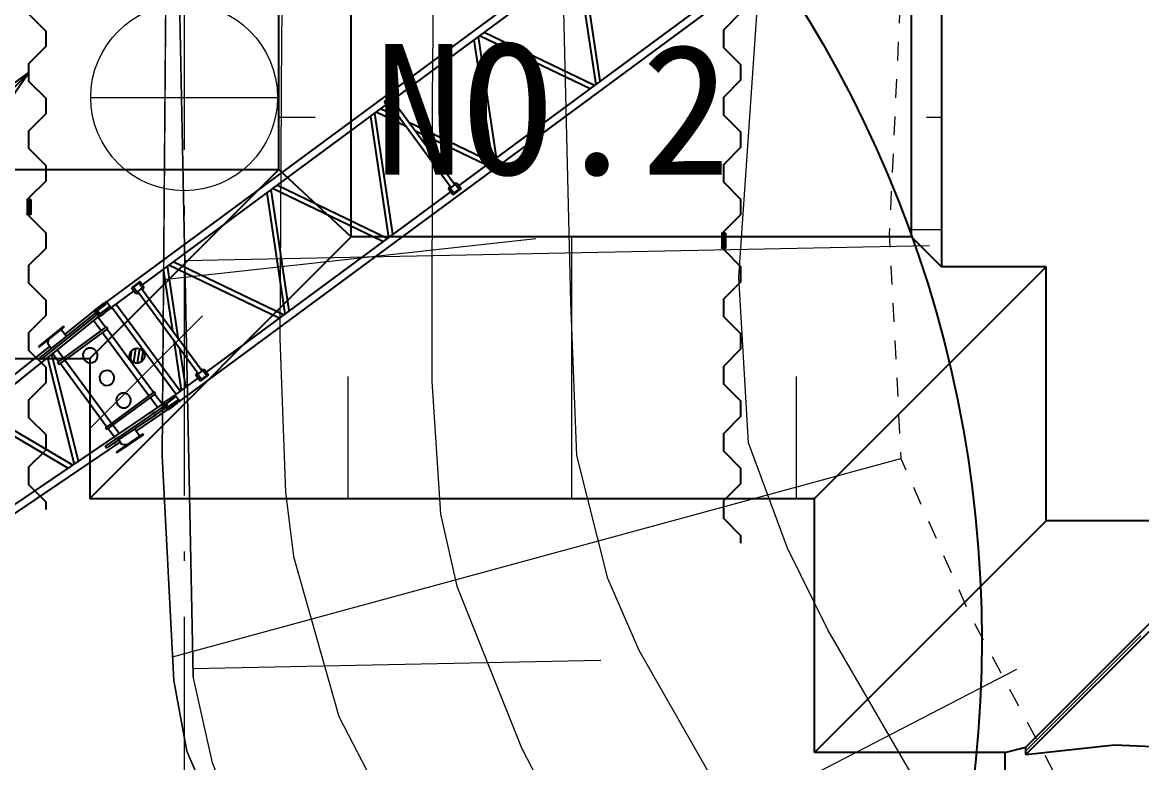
# Model space of a CAD drawing. Header units: millimetres. Extents: x -2078669 to -1085629, y -5987148 to 310365.
# Drawn here: x -1703718 to -1688735, y -2252089 to -2242183 of the extents above; entities that cross this region are included whole.
import ezdxf

# ---------------------------------------------------------------- set-up
doc = ezdxf.new("R2010")
doc.units = ezdxf.units.MM
doc.header["$LTSCALE"] = 500
doc.linetypes.add('561019', pattern=[1, 0.5, -0.5])
doc.linetypes.add('SXF_一点短鎖線', pattern=[9.25, 6, -1.5, 0.25, -1.5])
for name, color, linetype, lineweight in [('D-BGD', 7, 'Continuous', 13), ('D-BMK', 2, 'SXF_一点短鎖線', 13), ('D-BMK-HTXT', 7, 'Continuous', 13), ('D-BYP-STR1', 2, 'Continuous', 13), ('D-BYP-STR2', 6, 'Continuous', 25), ('D-BYP-STR4', 6, 'Continuous', 25), ('D-BYP-STR8', 5, 'Continuous', 25), ('D-BYP-STRA', 1, 'Continuous', 25), ('D-BYP-STRB', 5, 'Continuous', 25), ('D-BYP-STRC', 1, 'Continuous', 13)]:
    doc.layers.add(name, color=color, linetype=linetype, lineweight=lineweight)
doc.styles.add('MS ゴシック', font='MS Gothic.ttf')
doc.dimstyles.new('DIM-500-F', dxfattribs={"dimscale": 500, "dimtxt": 3.5, "dimasz": 2.5, "dimexe": 0, "dimexo": 2, "dimgap": 0.8, "dimtad": 1, "dimdec": 0, "dimzin": 0, "dimdsep": 46, "dimtxsty": 'MS ゴシック', "dimblk": 'OPEN', "dimcen": 0.1, "dimclrd": 256, "dimclre": 256, "dimclrt": 256, "dimaunit": 1, "dimadec": 4, "dimazin": 0, "dimtfac": 1, "dimtdec": 0, "dimtmove": 2, "dimatfit": 3, "dimldrblk": 'OPEN', "dimfxl": 1, "dimtolj": 1, "dimtzin": 0, "dimlwd": -1, "dimlwe": -1, "dimarcsym": 2})

# ---------------------------------------------------------------- blocks, each defined once
blk = doc.blocks.new('河川平面')
at = {"layer": 'D-BGD', "linetype": 'Continuous'}
for p, q in [((1609138, -2787126), (1614121, -2786576)), ((1609423, -2786871), (1619389, -2786671)), ((1609259, -2792174), (1619008, -2789521)), ((1609527, -2792329), (1614990, -2792216)), ((1611452, -2797046), (1620560, -2792338))]:
    blk.add_line(p, q, dxfattribs=at)
at = {"layer": 'D-BGD', "linetype": 'Continuous', "flags": 128}
for points in [[(1615472, -2812388), (1615273, -2807092), (1615231, -2805958), (1615082, -2805064), (1614196, -2802555), (1611544, -2797523), (1610785, -2796134), (1609990, -2794678), (1609448, -2793437), (1609275, -2792488), (1609120, -2789483), (1609265, -2770458), (1609158, -2754356), (1608991, -2733247), (1608817, -2713807), (1608555, -2699081), (1609014, -2666342), (1609021, -2620514)], [(1608555, -2699081), (1608817, -2713807), (1608991, -2733247), (1609158, -2754356), (1609265, -2770458), (1609120, -2789483)], [(1609120, -2789483), (1609275, -2792488), (1609448, -2793437), (1609990, -2794678), (1610785, -2796134), (1611544, -2797523), (1614196, -2802555), (1615082, -2805064), (1615231, -2805958), (1615273, -2807092), (1615472, -2812388), (1615628, -2817764), (1615471, -2822577), (1615363, -2823344), (1615029, -2824221), (1612556, -2828756), (1610099, -2832855), (1609457, -2834072), (1609409, -2834630), (1609279, -2836167)]]:
    blk.add_lwpolyline(points, dxfattribs=at)
for points, elevation in [([(1610013, -2620514), (1610004, -2655012), (1609981, -2662598), (1609913, -2668183), (1609452, -2691949), (1609445, -2695730), (1609534, -2701509), (1610811, -2765298), (1610885, -2769571), (1610897, -2771846), (1610716, -2783859), (1610693, -2787913), (1610772, -2789970), (1610879, -2790832), (1611484, -2792973), (1612825, -2795553), (1614449, -2798377), (1615902, -2801242), (1616987, -2804270), (1617505, -2807574), (1617667, -2810962), (1617685, -2814239)], 367000), ([(1611715, -2620514), (1611197, -2668195), (1611105, -2685482), (1611228, -2700780), (1611946, -2745632), (1612011, -2749082), (1612060, -2750532), (1612325, -2753298), (1612593, -2757485), (1612783, -2763612), (1612864, -2771282), (1612734, -2784705), (1612727, -2788483), (1612845, -2790265), (1613065, -2791226), (1613931, -2793393), (1615912, -2797217), (1616301, -2797929), (1618572, -2802762), (1619578, -2807144), (1619707, -2810758), (1619619, -2816361)], 366000), ([(1621746, -2814441), (1621891, -2808510), (1621764, -2806453), (1621613, -2804739), (1621190, -2802460), (1619945, -2799860), (1615503, -2792088), (1615083, -2791125), (1614669, -2789480), (1614591, -2787428), (1614424, -2780447), (1614954, -2770848), (1614660, -2757775), (1613687, -2747587), (1613373, -2737098), (1613203, -2724566), (1612724, -2704239), (1612726, -2695354), (1612599, -2678222), (1612988, -2655305), (1612966, -2630582), (1613359, -2620514)], 365000), ([(1623796, -2818518), (1624032, -2810240), (1624125, -2807468), (1624236, -2805489), (1624244, -2803817), (1623725, -2802293), (1620285, -2795694), (1618029, -2791812), (1617489, -2790721), (1616969, -2789309), (1616837, -2787094), (1617312, -2780196), (1617397, -2774676), (1617446, -2771179), (1617614, -2759007), (1617664, -2755279), (1617387, -2752525), (1616960, -2744706), (1616414, -2735865), (1615549, -2723449), (1615307, -2713395), (1614941, -2697350), (1614969, -2677393)], 364000)]:
    blk.add_lwpolyline(points, dxfattribs=dict(at, elevation=elevation))
at = {"layer": 'D-BGD', "linetype": '561019', "flags": 128}
blk.add_lwpolyline([(1618950, -2620514), (1618959, -2621129), (1618665, -2658302), (1618663, -2658627), (1618571, -2661701), (1617747, -2689368), (1618403, -2710987), (1619104, -2730441), (1619135, -2731637), (1619943, -2763133), (1618853, -2786511), (1619008, -2789521), (1619927, -2791602), (1625688, -2802391), (1625125, -2825293), (1624564, -2827572), (1623496, -2829911), (1618630, -2838640), (1618342, -2840170), (1618771, -2861642), (1618913, -2870692)], dxfattribs=at)
at = {"layer": 'D-BGD', "linetype": 'Continuous'}
for points in [[(1615473, -2813810, 368400), (1615503, -2805510, 368350), (1615442, -2805095, 368370), (1615373, -2804813, 368380), (1615226, -2804347, 368420), (1610224, -2794667, 368260), (1609794, -2793590, 368280), (1609534, -2792437, 368300), (1609236, -2777605, 368510), (1609158, -2758979, 368490), (1609245, -2738601, 368470), (1609119, -2714860, 368280), (1609038, -2675632, 368370), (1609172, -2662075, 368370), (1609082, -2627858, 368360), (1609044, -2620514, 368307)], [(1609119, -2714860, 368280), (1609245, -2738601, 368470), (1609158, -2758979, 368490), (1609236, -2777605, 368510), (1609534, -2792437, 368300)], [(1615473, -2813810, 368400), (1615503, -2805510, 368350), (1615442, -2805095, 368370), (1615373, -2804813, 368380), (1615226, -2804347, 368420), (1610224, -2794667, 368260), (1609794, -2793590, 368280), (1609534, -2792437, 368300)]]:
    blk.add_polyline3d(points, dxfattribs=at)
blk = doc.blocks.new('_Open')
at = {"color": 0, "linetype": 'ByBlock', "lineweight": -2}
for p, q in [((-1, 0.167), (0, 0)), ((-1, -0.167), (0, 0)), ((0, 0), (-1, 0))]:
    blk.add_line(p, q, dxfattribs=at)

msp = doc.modelspace()

# ---------------------------------------------------------------- linework, layer by layer
at = {"layer": 'D-BMK', "linetype": 'SXF_一点短鎖線', "flags": 128}
msp.add_lwpolyline([(-1701552.5, -2079013.4), (-1701552.5, -2329191.7)], dxfattribs=at)
msp.add_lwpolyline([(-1701552.5, -2079013.4), (-1701552.5, -2329191.7)], dxfattribs=at)
at = {"layer": 'D-BMK-HTXT', "color": 7, "linetype": 'Continuous', "lineweight": 13}
msp.add_line((-1702802.5, -2243186.7, 329093), (-1700302.5, -2243186.7, -329093), dxfattribs=at)
msp.add_circle((-1701552.5, -2243186.7, 0), 1250, dxfattribs=at)
at = {"layer": 'D-BYP-STR1'}
for p, q in [((-1700284.8, -2243452.7), (-1699799.8, -2243452.7)), ((-1691614.7, -2243452.7), (-1691414.9, -2243452.7)), ((-1691814.5, -2244952.7), (-1691414.9, -2244952.7)), ((-1696360.6, -2248552.7), (-1696360.6, -2245052.7)), ((-1701307.3, -2246110.2), (-1702814.8, -2247617.7)), ((-1699360.6, -2246923.4), (-1699360.6, -2248552.7)), ((-1693360.6, -2246923.4), (-1693360.6, -2248552.7)), ((-1688745.6, -2250392.4), (-1690285.2, -2251932.1))]:
    msp.add_line(p, q, dxfattribs=at)
at = {"layer": 'D-BYP-STR2'}
for p, q in [((-1691414.9, -2238453.1), (-1691414.9, -2245452.4)), ((-1700284.8, -2244152.7), (-1700284.8, -2241952.7)), ((-1699314.8, -2245052.7), (-1699314.8, -2241952.7)), ((-1691814.5, -2245052.7), (-1691814.5, -2241952.7)), ((-1720944.5, -2244152.7), (-1700284.8, -2244152.7)), ((-1700284.8, -2244152.7), (-1702814.8, -2246682.7)), ((-1700284.8, -2244152.7), (-1699314.8, -2245052.7)), ((-1699314.8, -2245052.7), (-1702814.8, -2248552.7)), ((-1691814.5, -2245052.7), (-1699314.8, -2245052.7)), ((-1691414.9, -2245452.4), (-1691814.5, -2245052.7)), ((-1693114.5, -2248552.7), (-1690014.5, -2245452.4)), ((-1690014.5, -2245452.4), (-1691414.9, -2245452.4)), ((-1690014.5, -2248852.7), (-1690014.5, -2245452.4)), ((-1718414.5, -2246682.7), (-1702814.8, -2246682.7)), ((-1702814.8, -2246682.7), (-1702814.8, -2248552.7)), ((-1702814.8, -2248552.7), (-1693114.5, -2248552.7)), ((-1693114.5, -2251952.7, -240720), (-1693114.5, -2248552.7)), ((-1690014.5, -2248852.7), (-1693114.5, -2251952.7)), ((-1687155.9, -2248852.7), (-1690285.2, -2251982.1)), ((-1687255.9, -2248852.7), (-1690285.2, -2251882.1)), ((-1687255.9, -2248852.7), (-1690014.5, -2248852.7)), ((-1690285.2, -2251982.1), (-1689097.3, -2251852.7)), ((-1689097.3, -2251852.7), (-1686655.9, -2251952.7)), ((-1690566.9, -2251952.7, 242956.1), (-1693114.5, -2251952.7, 242956.1)), ((-1690566.9, -2251952.7), (-1690285.2, -2251882.1)), ((-1690566.9, -2251952.7, 242956.1), (-1690566.9, -2253552.7, 242956.1)), ((-1690285.2, -2251982.1), (-1690285.2, -2251882.1))]:
    msp.add_line(p, q, dxfattribs=at)
at = {"layer": 'D-BYP-STR4', "ltscale": 0.2}
for points in [[(-1703399.5, -2248702.7), (-1703399.5, -2248602.7), (-1703629.5, -2248372.7), (-1703629.5, -2248132.7), (-1703399.5, -2247902.7), (-1703399.5, -2247802.7), (-1703399.5, -2247702.7), (-1703629.5, -2247472.7), (-1703629.5, -2247232.7), (-1703399.5, -2247002.7), (-1703399.5, -2246902.7), (-1703399.5, -2246802.7), (-1703629.5, -2246572.7), (-1703629.5, -2246332.7), (-1703399.5, -2246102.7), (-1703399.5, -2246002.7), (-1703399.5, -2245902.7), (-1703629.5, -2245672.7), (-1703629.5, -2245432.7), (-1703399.5, -2245202.7), (-1703399.5, -2245102.7), (-1703399.5, -2245002.7), (-1703629.5, -2244772.7), (-1703629.5, -2244532.7), (-1703399.5, -2244302.7), (-1703399.5, -2244202.7), (-1703399.5, -2244102.7), (-1703629.5, -2243872.7), (-1703629.5, -2243632.7), (-1703399.5, -2243402.7), (-1703399.5, -2243202.7)], [(-1694099.5, -2249152.7), (-1694099.5, -2249052.7), (-1694329.5, -2248822.7), (-1694329.5, -2248582.7), (-1694099.5, -2248352.7), (-1694099.5, -2248252.7), (-1694099.5, -2248152.7), (-1694329.5, -2247922.7), (-1694329.5, -2247682.7), (-1694099.5, -2247452.7), (-1694099.5, -2247352.7), (-1694099.5, -2247252.7), (-1694329.5, -2247022.7), (-1694329.5, -2246782.7), (-1694099.5, -2246552.7), (-1694099.5, -2246452.7), (-1694099.5, -2246352.7), (-1694329.5, -2246122.7), (-1694329.5, -2245882.7), (-1694099.5, -2245652.7), (-1694099.5, -2245552.7), (-1694099.5, -2245452.7), (-1694329.5, -2245222.7), (-1694329.5, -2244982.7), (-1694099.5, -2244752.7), (-1694099.5, -2244652.7), (-1694099.5, -2244552.7), (-1694329.5, -2244322.7), (-1694329.5, -2244202.7), (-1694329.5, -2244082.7), (-1694099.5, -2243852.7), (-1694099.5, -2243752.7)], [(-1703654.5, -2244552.7), (-1703654.5, -2244752.7)], [(-1703604.5, -2244552.7), (-1703604.5, -2244752.7)], [(-1694354.5, -2245002.7), (-1694354.5, -2245202.7)], [(-1694304.5, -2245002.7), (-1694304.5, -2245202.7)]]:
    msp.add_lwpolyline(points, dxfattribs=at)
for points in [[(-1703604.5, -2244552.7), (-1703654.5, -2244552.7), (-1703604.5, -2244752.7), (-1703654.5, -2244752.7)], [(-1694304.5, -2245002.7), (-1694354.5, -2245002.7), (-1694304.5, -2245202.7), (-1694354.5, -2245202.7)]]:
    msp.add_lwpolyline(points, close=True, dxfattribs=at)
at = {"layer": 'D-BYP-STR8'}
msp.add_circle((-1706874.7, -2250449), 16000, dxfattribs=at)
at = {"layer": 'D-BYP-STRA'}
for points in [[(-1694099.5, -2243752.7), (-1694099.5, -2243652.7), (-1694329.5, -2243422.7), (-1694329.5, -2243182.7), (-1694099.5, -2242952.7), (-1694099.5, -2242852.7), (-1694099.5, -2242752.7), (-1694329.5, -2242522.7), (-1694329.5, -2242282.7), (-1694099.5, -2242052.7), (-1694099.5, -2241952.7), (-1694099.5, -2241852.7), (-1694329.5, -2241622.7), (-1694329.5, -2241382.7), (-1694099.5, -2241152.7), (-1694099.5, -2241052.7), (-1694099.5, -2240952.7), (-1694329.5, -2240722.7), (-1694329.5, -2240482.7), (-1694099.5, -2240252.7), (-1694099.5, -2240152.7)], [(-1703399.5, -2243402.7), (-1703399.5, -2243202.7), (-1703629.5, -2242972.7), (-1703629.5, -2242732.7), (-1703399.5, -2242502.7), (-1703399.5, -2242402.7), (-1703399.5, -2242302.7), (-1703629.5, -2242072.7), (-1703629.5, -2241832.7), (-1703399.5, -2241602.7), (-1703399.5, -2241502.7), (-1703399.5, -2241402.7), (-1703629.5, -2241172.7), (-1703629.5, -2240932.7), (-1703399.5, -2240702.7), (-1703399.5, -2240602.7)]]:
    msp.add_lwpolyline(points, dxfattribs=at)
at = {"layer": 'D-BYP-STRB', "linetype": 'Continuous'}
for p, q in [((-1695510.1, -2240696), (-1702593.6, -2245920.8)), ((-1698734, -2243200.2), (-1695449.8, -2240777.8)), ((-1695984, -2242971.6), (-1696226.5, -2241350.7)), ((-1696285.7, -2241394.3), (-1696043.2, -2243015.3)), ((-1694590, -2241943.4), (-1697874.3, -2244365.9)), ((-1694529.7, -2242025.2), (-1701613.3, -2247250)), ((-1697672.4, -2242417.2), (-1697430, -2244038.1)), ((-1697370.8, -2243994.5), (-1697613.3, -2242373.5)), ((-1696119.3, -2243071.4), (-1697596.4, -2242361.1)), ((-1696060.1, -2243027.7), (-1697537.2, -2242317.4)), ((-1698764.2, -2243159.4), (-1698876.9, -2243242.5)), ((-1698710.8, -2243231.8), (-1698764.2, -2243159.4)), ((-1698846.7, -2243283.3), (-1702114.1, -2245693.3)), ((-1698876.9, -2243242.5), (-1698823.4, -2243314.9)), ((-1698847.9, -2243238.8), (-1698798.2, -2243306.2)), ((-1698846.8, -2243231.9), (-1698783.2, -2243185)), ((-1698823.4, -2243314.9), (-1698795.5, -2243319.1)), ((-1698795.5, -2243319.1), (-1698779.6, -2243307.4)), ((-1698795.1, -2243295.3), (-1698737.9, -2243253.1)), ((-1698790.9, -2243300.9), (-1698795.1, -2243295.3)), ((-1698790.8, -2243292.1), (-1697978.9, -2244393)), ((-1698726.5, -2243253.4), (-1698776.2, -2243186)), ((-1697930.2, -2244357.1), (-1698742.1, -2243256.2)), ((-1698737.9, -2243253.1), (-1698733.8, -2243258.7)), ((-1698730.9, -2243271.5), (-1698715, -2243259.8)), ((-1698715, -2243259.8), (-1698710.8, -2243231.8)), ((-1699059.2, -2243440.1), (-1698816.7, -2245061)), ((-1698757.5, -2245017.4), (-1699000, -2243396.4)), ((-1698580.2, -2243577.7), (-1698983.1, -2243384)), ((-1698662.6, -2243466), (-1698923.9, -2243340.3)), ((-1697446.9, -2244050.6), (-1698546.1, -2243522)), ((-1697506.1, -2244094.3), (-1698463.7, -2243633.8)), ((-1698833.6, -2245073.5), (-1700310.7, -2244363.2)), ((-1697983.1, -2244396.1), (-1697925.9, -2244354)), ((-1697941.4, -2244341.8), (-1697925.5, -2244330.1)), ((-1697925.9, -2244354), (-1697930.1, -2244348.4)), ((-1697925.5, -2244330.1), (-1697897.5, -2244334.3)), ((-1697922.8, -2244343), (-1697873.1, -2244410.4)), ((-1697897.5, -2244334.3), (-1697844.1, -2244406.7)), ((-1697986.9, -2244449), (-1701254.3, -2246859)), ((-1700446, -2244463), (-1700203.5, -2246083.9)), ((-1700144.3, -2246040.2), (-1700386.8, -2244419.3)), ((-1698892.8, -2245117.2), (-1700369.9, -2244406.8)), ((-1698010.2, -2244417.4), (-1698006, -2244389.5)), ((-1697956.8, -2244489.9), (-1698010.2, -2244417.4)), ((-1698006, -2244389.5), (-1697990.1, -2244377.7)), ((-1697944.8, -2244463.2), (-1697994.4, -2244395.8)), ((-1697987.2, -2244390.5), (-1697983.1, -2244396.1)), ((-1697844.1, -2244406.7), (-1697956.8, -2244489.9)), ((-1697937.8, -2244464.3), (-1697874.2, -2244417.4)), ((-1700220.4, -2246096.4), (-1701697.5, -2245386.1)), ((-1701832.7, -2245485.9), (-1701709.7, -2246308.5)), ((-1701627.2, -2246420.3), (-1701773.6, -2245442.2)), ((-1700279.6, -2246140), (-1701756.7, -2245429.7)), ((-1702144.2, -2245652.5), (-1702256.9, -2245735.6)), ((-1702226.8, -2245725), (-1702163.2, -2245678.1)), ((-1702106.6, -2245746.5), (-1702156.2, -2245679.1)), ((-1702090.8, -2245724.9), (-1702144.2, -2245652.5)), ((-1702226.7, -2245776.5), (-1702533.3, -2246002.6)), ((-1702256.9, -2245735.6), (-1702203.4, -2245808)), ((-1702227.9, -2245731.9), (-1702178.2, -2245799.3)), ((-1702203.4, -2245808), (-1702175.5, -2245812.2)), ((-1702175.5, -2245812.2), (-1702159.6, -2245800.5)), ((-1702175.1, -2245788.4), (-1702117.9, -2245746.2)), ((-1702170.9, -2245794), (-1702175.1, -2245788.4)), ((-1702170.8, -2245785.3), (-1701358.9, -2246886.1)), ((-1701310.2, -2246850.2), (-1702122.1, -2245749.3)), ((-1702117.9, -2245746.2), (-1702113.8, -2245751.8)), ((-1702110.9, -2245764.6), (-1702095, -2245752.9)), ((-1702095, -2245752.9), (-1702090.8, -2245724.9)), ((-1702621.1, -2245935.9), (-1702753.8, -2246033.7)), ((-1702720.8, -2246043), (-1702665, -2246001.8)), ((-1702707.5, -2246035), (-1702601.3, -2245956.7)), ((-1702569.8, -2245999.3), (-1702676.1, -2246077.7)), ((-1702665, -2246001.8), (-1702613.1, -2245963.6)), ((-1702579.9, -2246008.6), (-1702631.8, -2246046.9)), ((-1702611, -2245949.6), (-1702621.1, -2245935.9)), ((-1702613.1, -2245963.6), (-1702611.5, -2245961.7)), ((-1702611.5, -2245961.7), (-1702610.4, -2245960.1)), ((-1702610, -2245951.8), (-1702611, -2245949.6)), ((-1702610.4, -2245960.1), (-1702609.6, -2245958.5)), ((-1702609.4, -2245953.7), (-1702610, -2245951.8)), ((-1702609.6, -2245958.5), (-1702609.3, -2245957.7)), ((-1702609.1, -2245955.4), (-1702609.4, -2245953.7)), ((-1702609.3, -2245957.7), (-1702609.2, -2245957)), ((-1702608.9, -2245929.2), (-1702609.2, -2245929.9)), ((-1702609.2, -2245929.9), (-1702609.2, -2245930.6)), ((-1702609.2, -2245930.6), (-1702609.2, -2245931.5)), ((-1702609.2, -2245931.5), (-1702608.9, -2245932.4)), ((-1702609.2, -2245957), (-1702609.1, -2245956.2)), ((-1702609.1, -2245956.2), (-1702609.1, -2245955.4)), ((-1702608.5, -2245928.5), (-1702608.9, -2245929.2)), ((-1702608.9, -2245932.4), (-1702608.6, -2245933.4)), ((-1702608.6, -2245933.4), (-1702599.6, -2245948.8)), ((-1702608, -2245927.7), (-1702608.5, -2245928.5)), ((-1702607.2, -2245926.9), (-1702608, -2245927.7)), ((-1702595.5, -2245918.3), (-1702607.2, -2245926.9)), ((-1702531.4, -2246005.2), (-1702595.5, -2245918.3)), ((-1702577.7, -2246007.6), (-1702579.9, -2246008.6)), ((-1702575.8, -2246007), (-1702577.7, -2246007.6)), ((-1702574, -2246006.7), (-1702575.8, -2246007)), ((-1702573.2, -2246006.7), (-1702574, -2246006.7)), ((-1702572.5, -2246006.8), (-1702573.2, -2246006.7)), ((-1702571.7, -2246006.9), (-1702572.5, -2246006.8)), ((-1702570.9, -2246007.2), (-1702571.7, -2246006.9)), ((-1702569.4, -2246008), (-1702570.9, -2246007.2)), ((-1702567.7, -2246009.1), (-1702569.4, -2246008)), ((-1702565.9, -2246010.7), (-1702567.7, -2246009.1)), ((-1702555.8, -2246024.4), (-1702565.9, -2246010.7)), ((-1702561.8, -2246000.1), (-1702549.8, -2246013.2)), ((-1702549.8, -2246013.2), (-1702548.9, -2246013.8)), ((-1702548.9, -2246013.8), (-1702548.1, -2246014.3)), ((-1702548.1, -2246014.3), (-1702547.3, -2246014.6)), ((-1702545, -2246014.6), (-1702544.1, -2246014.3)), ((-1702544.1, -2246014.3), (-1702543.1, -2246013.8)), ((-1702543.1, -2246013.8), (-1702531.4, -2246005.2)), ((-1702518.4, -2245991.6), (-1701658.7, -2247157.3)), ((-1701606.4, -2247118.7), (-1702466.1, -2245953)), ((-1707139, -2249679.4), (-1702693.5, -2246120.9)), ((-1702748.8, -2246079.6), (-1703486.6, -2246670.1)), ((-1703466.6, -2246695), (-1702728.8, -2246104.5)), ((-1702753.9, -2246039.1), (-1703149.2, -2246355.5)), ((-1702754.5, -2246035.6), (-1702753.8, -2246033.7)), ((-1702753.9, -2246039), (-1702754.5, -2246035.6)), ((-1702749, -2246050.3), (-1702753.9, -2246039)), ((-1702739.9, -2246065.7), (-1702749, -2246050.3)), ((-1702728.8, -2246104.5), (-1702748.8, -2246079.6)), ((-1702728, -2246083), (-1702739.9, -2246065.7)), ((-1702738.3, -2246023.6), (-1702737.6, -2246021.8)), ((-1702737.8, -2246027.1), (-1702738.3, -2246023.6)), ((-1702732.9, -2246038.4), (-1702737.8, -2246027.1)), ((-1702729.2, -2246041.7), (-1702735.3, -2246033.5)), ((-1702723.8, -2246053.8), (-1702732.9, -2246038.4)), ((-1702715, -2246099.6), (-1702728, -2246083)), ((-1702711.8, -2246071.1), (-1702723.8, -2246053.8)), ((-1702702.9, -2246112.9), (-1702715, -2246099.6)), ((-1702713.5, -2246040.7), (-1702713.4, -2246040)), ((-1702713.4, -2246041.3), (-1702713.5, -2246040.7)), ((-1702713.4, -2246040), (-1702713.3, -2246039.2)), ((-1702713.3, -2246039.2), (-1702713.4, -2246040)), ((-1702713.4, -2246040), (-1702713.4, -2246040.7)), ((-1702713.4, -2246040.7), (-1702713.4, -2246041.3)), ((-1702713.3, -2246042), (-1702713.4, -2246041.3)), ((-1702713.4, -2246041.3), (-1702713.3, -2246042)), ((-1702713, -2246038.3), (-1702713.3, -2246039.2)), ((-1702713.3, -2246039.2), (-1702713.1, -2246038.4)), ((-1702713.1, -2246042.6), (-1702713.3, -2246042)), ((-1702713.3, -2246042), (-1702713, -2246042.6)), ((-1702713.1, -2246038.4), (-1702713.1, -2246038.4)), ((-1702713.1, -2246038.4), (-1702713.1, -2246038.4)), ((-1702713.1, -2246038.4), (-1702713.1, -2246038.4)), ((-1702713.1, -2246038.4), (-1702713.1, -2246038.4)), ((-1702713.1, -2246038.4), (-1702713.1, -2246038.4)), ((-1702713.1, -2246038.4), (-1702713.1, -2246038.4)), ((-1702713.1, -2246038.4), (-1702713.1, -2246038.4)), ((-1702713.1, -2246038.4), (-1702713.1, -2246038.4)), ((-1702713.1, -2246038.4), (-1702713.1, -2246038.4)), ((-1702713.1, -2246038.4), (-1702713.1, -2246038.4)), ((-1702713.1, -2246038.4), (-1702713.1, -2246038.4)), ((-1702713.1, -2246038.4), (-1702713.1, -2246038.4)), ((-1702712.7, -2246043.4), (-1702713.1, -2246042.6)), ((-1702713.1, -2246038.4), (-1702712.6, -2246037.5)), ((-1702713, -2246038.3), (-1702713, -2246038.3)), ((-1702713, -2246038.3), (-1702713, -2246038.3)), ((-1702713, -2246038.3), (-1702713, -2246038.3)), ((-1702713, -2246038.3), (-1702713, -2246038.3)), ((-1702713, -2246038.3), (-1702713, -2246038.3)), ((-1702713, -2246038.3), (-1702713, -2246038.3)), ((-1702713, -2246038.3), (-1702713, -2246038.3)), ((-1702713, -2246038.3), (-1702713, -2246038.3)), ((-1702713, -2246038.3), (-1702713, -2246038.3)), ((-1702713, -2246038.3), (-1702713, -2246038.3)), ((-1702713, -2246038.3), (-1702713, -2246038.3)), ((-1702713, -2246038.3), (-1702713, -2246038.3)), ((-1702713, -2246038.3), (-1702713, -2246038.3)), ((-1702713, -2246038.3), (-1702713, -2246038.3)), ((-1702713, -2246038.3), (-1702713, -2246038.3)), ((-1702713, -2246038.3), (-1702713, -2246038.3)), ((-1702713.1, -2246038.4), (-1702713.1, -2246038.4)), ((-1702713.1, -2246038.4), (-1702713.1, -2246038.4)), ((-1702713.1, -2246038.4), (-1702713.1, -2246038.4)), ((-1702713.1, -2246038.4), (-1702713.1, -2246038.4)), ((-1702713, -2246042.6), (-1702712.7, -2246043.3)), ((-1702712.7, -2246043.3), (-1702712.3, -2246044.1)), ((-1702712.3, -2246044.1), (-1702712.7, -2246043.4)), ((-1702712.6, -2246037.5), (-1702712.2, -2246036.9)), ((-1702711.2, -2246045.6), (-1702712.3, -2246044.1)), ((-1702712.3, -2246044.1), (-1702711.2, -2246045.6)), ((-1702712.2, -2246036.9), (-1702711.7, -2246036.4)), ((-1702698.8, -2246087.7), (-1702711.8, -2246071.1)), ((-1702711.7, -2246036.4), (-1702711, -2246035.8)), ((-1702709.9, -2246047.4), (-1702711.2, -2246045.6)), ((-1702711.2, -2246045.6), (-1702709.9, -2246047.4)), ((-1702708.4, -2246049.4), (-1702709.9, -2246047.4)), ((-1702709.9, -2246047.4), (-1702708.4, -2246049.4)), ((-1702709, -2246043.1), (-1702708.7, -2246043.6)), ((-1702708.7, -2246043.6), (-1702708.3, -2246044.2)), ((-1702706.7, -2246051.7), (-1702708.4, -2246049.4)), ((-1702708.4, -2246049.4), (-1702706.7, -2246051.7)), ((-1702708.3, -2246044.2), (-1702707.9, -2246044.9)), ((-1702707.9, -2246044.9), (-1702707.4, -2246045.7)), ((-1702707.4, -2246045.7), (-1702706.9, -2246046.6)), ((-1702706.9, -2246046.6), (-1702706.3, -2246047.5)), ((-1702705, -2246054.1), (-1702706.7, -2246051.7)), ((-1702706.7, -2246051.7), (-1702705, -2246054.1)), ((-1702706.3, -2246047.5), (-1702705.6, -2246048.5)), ((-1702705.6, -2246048.5), (-1702704.9, -2246049.6)), ((-1702703.1, -2246056.6), (-1702705, -2246054.1)), ((-1702705, -2246054.1), (-1702703.1, -2246056.6)), ((-1702704.9, -2246049.6), (-1702704, -2246051.1)), ((-1702704, -2246051.1), (-1702703.1, -2246052.6)), ((-1702703.1, -2246052.6), (-1702702.1, -2246054.1)), ((-1702701.2, -2246059.2), (-1702703.1, -2246056.6)), ((-1702703.1, -2246056.6), (-1702701.2, -2246059.2)), ((-1702693.5, -2246120.8), (-1702702.9, -2246112.9)), ((-1702702.7, -2246128.2), (-1702603.5, -2246262.8)), ((-1702702.1, -2246054.1), (-1702701.1, -2246055.7)), ((-1702699.2, -2246061.9), (-1702701.2, -2246059.2)), ((-1702701.2, -2246059.2), (-1702699.2, -2246061.8)), ((-1702701.1, -2246055.7), (-1702700.2, -2246057.2)), ((-1702700.2, -2246057.2), (-1702699.3, -2246058.6)), ((-1702699.3, -2246058.6), (-1702698.5, -2246059.8)), ((-1702699.2, -2246061.8), (-1702697.3, -2246064.5)), ((-1702697.3, -2246064.5), (-1702699.2, -2246061.9)), ((-1702686.7, -2246101), (-1702698.8, -2246087.7)), ((-1702698.5, -2246059.8), (-1702697.9, -2246060.9)), ((-1702697.9, -2246060.9), (-1702697.1, -2246061.8)), ((-1702695.4, -2246067.1), (-1702697.3, -2246064.5)), ((-1702697.3, -2246064.5), (-1702695.3, -2246067.1)), ((-1702697.1, -2246061.8), (-1702696.1, -2246062.9)), ((-1702696.1, -2246062.9), (-1702695, -2246064.2)), ((-1702693.5, -2246069.6), (-1702695.4, -2246067.1)), ((-1702695.3, -2246067.1), (-1702693.5, -2246069.6)), ((-1702695, -2246064.2), (-1702693.9, -2246065.5)), ((-1702693.9, -2246065.5), (-1702692.7, -2246066.9)), ((-1702691.7, -2246072), (-1702693.5, -2246069.6)), ((-1702693.5, -2246069.6), (-1702691.7, -2246072)), ((-1702690.4, -2246122.4), (-1702693.5, -2246120.8)), ((-1702692.7, -2246066.9), (-1702691.5, -2246068.3)), ((-1702690.1, -2246074.3), (-1702691.7, -2246072)), ((-1702691.7, -2246072), (-1702690.1, -2246074.3)), ((-1702691.5, -2246068.3), (-1702690.3, -2246069.6)), ((-1702688.5, -2246122.2), (-1702690.4, -2246122.4)), ((-1702690.3, -2246069.6), (-1702689.2, -2246070.9)), ((-1702688.6, -2246076.3), (-1702690.1, -2246074.3)), ((-1702690.1, -2246074.3), (-1702688.6, -2246076.3)), ((-1702689.2, -2246070.9), (-1702688.4, -2246071.9)), ((-1702682.8, -2246104.7), (-1702688.9, -2246096.5)), ((-1702687.3, -2246078.1), (-1702688.6, -2246076.3)), ((-1702688.6, -2246076.3), (-1702687.3, -2246078.1)), ((-1702688.5, -2246122.3), (-1702685.9, -2246120.4)), ((-1702688.4, -2246071.9), (-1702687.6, -2246072.8)), ((-1702687.6, -2246072.8), (-1702686.9, -2246073.7)), ((-1702686.2, -2246079.6), (-1702687.3, -2246078.1)), ((-1702687.3, -2246078.1), (-1702686.2, -2246079.5)), ((-1702631.8, -2246046.9), (-1702687.2, -2246087.8)), ((-1702686.9, -2246073.7), (-1702686.2, -2246074.4)), ((-1702677.4, -2246108.9), (-1702686.7, -2246101)), ((-1702686.2, -2246074.4), (-1702685.6, -2246075.1)), ((-1702686.2, -2246079.5), (-1702685.5, -2246080.2)), ((-1702685.5, -2246080.2), (-1702686.2, -2246079.6)), ((-1702684, -2246119), (-1702685.9, -2246120.4)), ((-1702685.6, -2246075.1), (-1702685.1, -2246075.7)), ((-1702685, -2246080.7), (-1702685.5, -2246080.2)), ((-1702685.5, -2246080.2), (-1702684.9, -2246080.7)), ((-1702685.1, -2246075.7), (-1702684.6, -2246076.3)), ((-1702684.4, -2246081.2), (-1702685, -2246080.7)), ((-1702684.9, -2246080.7), (-1702684.4, -2246081.1)), ((-1702684.6, -2246076.3), (-1702684.2, -2246076.8)), ((-1702684.4, -2246081.1), (-1702683.8, -2246081.5)), ((-1702683.8, -2246081.5), (-1702684.4, -2246081.2)), ((-1702669.7, -2246108.4), (-1702684, -2246119)), ((-1702683.2, -2246081.7), (-1702683.8, -2246081.5)), ((-1702683.8, -2246081.5), (-1702683.2, -2246081.7)), ((-1702682.5, -2246081.9), (-1702683.2, -2246081.7)), ((-1702683.2, -2246081.7), (-1702682.5, -2246081.8)), ((-1702682.5, -2246081.8), (-1702681.7, -2246081.9)), ((-1702681.8, -2246082), (-1702682.5, -2246081.9)), ((-1702680.9, -2246082), (-1702681.8, -2246082)), ((-1702681.7, -2246081.9), (-1702680.8, -2246082)), ((-1702680, -2246081.8), (-1702680.9, -2246082)), ((-1702680.9, -2246082), (-1702680.9, -2246082)), ((-1702680.9, -2246082), (-1702680.9, -2246082)), ((-1702680.9, -2246082), (-1702680.9, -2246082)), ((-1702680.9, -2246082), (-1702680.9, -2246082)), ((-1702680.9, -2246082), (-1702680.9, -2246082)), ((-1702680.9, -2246082), (-1702680.9, -2246082)), ((-1702680.9, -2246082), (-1702680.9, -2246082)), ((-1702680.9, -2246082), (-1702680.9, -2246082)), ((-1702680.9, -2246082), (-1702680.9, -2246082)), ((-1702680.9, -2246082), (-1702680.9, -2246082)), ((-1702680.9, -2246082), (-1702680.9, -2246082)), ((-1702680.9, -2246082), (-1702680.9, -2246082)), ((-1702680.9, -2246082), (-1702680.9, -2246082)), ((-1702680.9, -2246082), (-1702680.9, -2246082)), ((-1702680.9, -2246082), (-1702680.9, -2246082)), ((-1702680.9, -2246082), (-1702680.9, -2246082)), ((-1702680.8, -2246082), (-1702680.8, -2246082)), ((-1702680.8, -2246082), (-1702680.8, -2246082)), ((-1702680.8, -2246082), (-1702680.8, -2246082)), ((-1702680.8, -2246082), (-1702680.8, -2246082)), ((-1702680.8, -2246082), (-1702680.8, -2246082)), ((-1702680.8, -2246082), (-1702680.8, -2246082)), ((-1702680.8, -2246082), (-1702680.8, -2246082)), ((-1702680.8, -2246082), (-1702680.8, -2246082)), ((-1702680.8, -2246082), (-1702680.8, -2246082)), ((-1702680.8, -2246082), (-1702680.8, -2246082)), ((-1702680.8, -2246082), (-1702680.8, -2246082)), ((-1702680.8, -2246082), (-1702680.8, -2246082)), ((-1702680.8, -2246082), (-1702680.8, -2246082)), ((-1702680.8, -2246082), (-1702680.8, -2246082)), ((-1702680.8, -2246082), (-1702680.8, -2246082)), ((-1702680.8, -2246082), (-1702680.8, -2246082)), ((-1702679.2, -2246081.6), (-1702680, -2246081.8)), ((-1702678.6, -2246081.3), (-1702679.2, -2246081.6)), ((-1702677.8, -2246080.8), (-1702678.6, -2246081.3)), ((-1702674.3, -2246110.5), (-1702677.4, -2246108.9)), ((-1702672.3, -2246110.3), (-1702674.3, -2246110.5)), ((-1702617.5, -2246069.9), (-1702669.7, -2246108.4)), ((-1702617.5, -2246069.9), (-1702555.8, -2246024.4)), ((-1702547.3, -2246014.6), (-1702546.6, -2246014.8)), ((-1702546.6, -2246014.8), (-1702545.8, -2246014.7)), ((-1702545.8, -2246014.7), (-1702545, -2246014.6)), ((-1703166.8, -2246250.2), (-1703502.5, -2246518.9)), ((-1703495, -2246528.3), (-1703159.3, -2246259.6)), ((-1702594.8, -2246256.3), (-1703245.8, -2246736.5)), ((-1703226.8, -2246762.3), (-1702575.8, -2246282.1)), ((-1703199.9, -2246292.1), (-1703127.4, -2246382.6)), ((-1703166.8, -2246250.2), (-1703159.3, -2246259.6)), ((-1702762.4, -2246175.7), (-1702664.8, -2246308)), ((-1702637.2, -2246217.1), (-1702637.2, -2246217)), ((-1702637.2, -2246217), (-1702637.2, -2246217)), ((-1702637.1, -2246217.2), (-1702637.2, -2246217.1)), ((-1702637.2, -2246217.1), (-1702637.2, -2246217.1)), ((-1702637, -2246217.3), (-1702637.1, -2246217.2)), ((-1702637.1, -2246217.2), (-1702637.1, -2246217.2)), ((-1702637, -2246217.4), (-1702637, -2246217.3)), ((-1702637, -2246217.3), (-1702637, -2246217.3)), ((-1702636.9, -2246217.4), (-1702637, -2246217.4)), ((-1702636.9, -2246217.5), (-1702636.9, -2246217.4)), ((-1702636.8, -2246217.5), (-1702636.9, -2246217.5)), ((-1702636.8, -2246217.6), (-1702636.8, -2246217.5)), ((-1702636.7, -2246217.6), (-1702636.8, -2246217.6)), ((-1702636.8, -2246217.6), (-1702636.8, -2246217.6)), ((-1702636.7, -2246217.7), (-1702636.7, -2246217.6)), ((-1702636.7, -2246217.7), (-1702636.7, -2246217.7)), ((-1702636.7, -2246217.7), (-1702636.7, -2246217.7)), ((-1702636.7, -2246217.7), (-1702636.7, -2246217.7)), ((-1702636.7, -2246217.7), (-1702636.7, -2246217.7)), ((-1702636.7, -2246217.7), (-1702636.7, -2246217.7)), ((-1702636.7, -2246217.7), (-1702636.7, -2246217.7)), ((-1702636.7, -2246217.7), (-1702636.7, -2246217.7)), ((-1702636.7, -2246217.7), (-1702636.7, -2246217.7)), ((-1702636.7, -2246217.7), (-1702636.7, -2246217.7)), ((-1702636.7, -2246217.7), (-1702636.7, -2246217.7)), ((-1702636.7, -2246217.7), (-1702636.7, -2246217.7)), ((-1702636.7, -2246217.7), (-1702636.7, -2246217.7)), ((-1702636.7, -2246217.7), (-1702636.7, -2246217.7)), ((-1702636.7, -2246217.7), (-1702636.7, -2246217.7)), ((-1702636.7, -2246217.7), (-1702636.7, -2246217.7)), ((-1702636.7, -2246217.7), (-1702636.7, -2246217.7)), ((-1702636.7, -2246217.7), (-1702636.7, -2246217.7)), ((-1702575.8, -2246282.1), (-1702594.8, -2246256.3)), ((-1702584.5, -2246288.5), (-1701961.8, -2247132.7)), ((-1703377.9, -2246485.8), (-1703363.9, -2246423.3)), ((-1702645.8, -2246333.7), (-1702023.2, -2247177.9)), ((-1701690.6, -2246436.4), (-1701590.3, -2247106.8)), ((-1703352.1, -2246517.9), (-1707199.4, -2249597.6)), ((-1703502.5, -2246518.9), (-1703495, -2246528.3)), ((-1703330.4, -2246545.1), (-1703377.9, -2246485.8)), ((-1703309.2, -2246613.7), (-1703228.2, -2246723.5)), ((-1703167.4, -2246678.7), (-1703250.2, -2246566.5)), ((-1702894, -2246587.7), (-1702907, -2246624.3)), ((-1702867.9, -2246559), (-1702894, -2246587.7)), ((-1702832.8, -2246542.6), (-1702867.9, -2246559)), ((-1702794, -2246540.9), (-1702832.8, -2246542.6)), ((-1702757.4, -2246554.2), (-1702794, -2246540.9)), ((-1702728.6, -2246580.6), (-1702757.4, -2246554.2)), ((-1702712, -2246615.8), (-1702728.6, -2246580.6)), ((-1702269.9, -2246693.8), (-1702251.4, -2246571.1)), ((-1702269.9, -2246693.8), (-1702251.4, -2246571.2)), ((-1702225.5, -2246734.7), (-1702196.9, -2246545.1)), ((-1702225.5, -2246734.7), (-1702196.9, -2246545.1)), ((-1702176.4, -2246743.9), (-1702147.2, -2246550.9)), ((-1702176.4, -2246743.9), (-1702147.2, -2246550.9)), ((-1702122.8, -2246723.9), (-1702101.9, -2246585.8)), ((-1702122.8, -2246723.9), (-1702101.9, -2246585.8)), ((-1701531.1, -2247063.1), (-1701608.1, -2246548.1)), ((-1703466.6, -2246695), (-1703486.6, -2246670.1)), ((-1703381.5, -2246671.4), (-1703026, -2248095)), ((-1702968.7, -2248056.1), (-1703325.6, -2246626.9)), ((-1703226.8, -2246762.3), (-1703245.8, -2246736.5)), ((-1703209.2, -2246749.3), (-1702586.5, -2247593.5)), ((-1702525.8, -2247548.7), (-1703148.4, -2246704.5)), ((-1702907, -2246624.3), (-1702905.1, -2246663.2)), ((-1702905.1, -2246663.2), (-1702888.5, -2246698.5)), ((-1702888.5, -2246698.5), (-1702859.7, -2246724.8)), ((-1702859.7, -2246724.8), (-1702823.1, -2246738.1)), ((-1702823.1, -2246738.1), (-1702784.2, -2246736.4)), ((-1702784.2, -2246736.4), (-1702749.2, -2246720)), ((-1702749.2, -2246720), (-1702723.1, -2246691.4)), ((-1702749.2, -2246720), (-1702749.2, -2246720)), ((-1702723.1, -2246691.4), (-1702710, -2246654.7)), ((-1702710, -2246654.7), (-1702712, -2246615.8)), ((-1702671.4, -2246889.5), (-1702684.4, -2246926.1)), ((-1702645.3, -2246860.8), (-1702671.4, -2246889.5)), ((-1702610.2, -2246844.4), (-1702645.3, -2246860.8)), ((-1702571.4, -2246842.7), (-1702610.2, -2246844.4)), ((-1702534.8, -2246856), (-1702571.4, -2246842.7)), ((-1702506, -2246882.3), (-1702534.8, -2246856)), ((-1702489.4, -2246917.6), (-1702506, -2246882.3)), ((-1701390.2, -2246910.5), (-1701386, -2246882.6)), ((-1701336.8, -2246983), (-1701390.2, -2246910.5)), ((-1701386, -2246882.6), (-1701370.1, -2246870.8)), ((-1701324.8, -2246956.3), (-1701374.4, -2246888.9)), ((-1701367.2, -2246883.6), (-1701363.1, -2246889.2)), ((-1701363.1, -2246889.2), (-1701305.9, -2246847.1)), ((-1701224.1, -2246899.8), (-1701336.8, -2246983)), ((-1701321.4, -2246834.9), (-1701305.5, -2246823.2)), ((-1701317.8, -2246957.4), (-1701254.2, -2246910.5)), ((-1701305.9, -2246847.1), (-1701310.1, -2246841.5)), ((-1701305.5, -2246823.2), (-1701277.6, -2246827.4)), ((-1701302.8, -2246836.1), (-1701253.1, -2246903.5)), ((-1701277.6, -2246827.4), (-1701224.1, -2246899.8)), ((-1702684.4, -2246926.1), (-1702682.5, -2246965)), ((-1702682.5, -2246965), (-1702665.9, -2247000.3)), ((-1702665.9, -2247000.3), (-1702637.1, -2247026.6)), ((-1702637.1, -2247026.6), (-1702600.5, -2247039.9)), ((-1702600.5, -2247039.9), (-1702561.6, -2247038.2)), ((-1702561.6, -2247038.2), (-1702526.6, -2247021.8)), ((-1702526.6, -2247021.8), (-1702500.5, -2246993.1)), ((-1702526.6, -2247021.8), (-1702526.6, -2247021.8)), ((-1702500.5, -2246993.1), (-1702487.4, -2246956.5)), ((-1702487.4, -2246956.5), (-1702489.4, -2246917.6)), ((-1701367, -2246942.1), (-1701673.6, -2247168.2)), ((-1701953.1, -2247126.3), (-1702604.1, -2247606.5)), ((-1702585.1, -2247632.2), (-1701934.1, -2247152)), ((-1702448.8, -2247191.3), (-1702461.8, -2247227.9)), ((-1702422.7, -2247162.6), (-1702448.8, -2247191.3)), ((-1702387.6, -2247146.2), (-1702422.7, -2247162.6)), ((-1702348.8, -2247144.5), (-1702387.6, -2247146.2)), ((-1702312.2, -2247157.8), (-1702348.8, -2247144.5)), ((-1702283.4, -2247184.1), (-1702312.2, -2247157.8)), ((-1702266.8, -2247219.4), (-1702283.4, -2247184.1)), ((-1702004.2, -2247203.7), (-1701906.6, -2247336)), ((-1701934.1, -2247152), (-1701953.1, -2247126.3)), ((-1701942.8, -2247158.5), (-1701843.6, -2247293)), ((-1701909.6, -2247203.5), (-1701909.6, -2247203.5)), ((-1701909.6, -2247203.5), (-1701909.6, -2247203.5)), ((-1701909.6, -2247203.5), (-1701909.6, -2247203.5)), ((-1701909.6, -2247203.5), (-1701909.6, -2247203.5)), ((-1701909.6, -2247203.5), (-1701909.6, -2247203.5)), ((-1701909.6, -2247203.5), (-1701909.6, -2247203.5)), ((-1701909.6, -2247203.5), (-1701909.6, -2247203.5)), ((-1701909.6, -2247203.5), (-1701909.6, -2247203.5)), ((-1701909.6, -2247203.5), (-1701909.6, -2247203.5)), ((-1701909.6, -2247203.5), (-1701909.6, -2247203.5)), ((-1701909.6, -2247203.5), (-1701909.6, -2247203.5)), ((-1701909.6, -2247203.5), (-1701909.6, -2247203.5)), ((-1701909.6, -2247203.5), (-1701909.6, -2247203.5)), ((-1701909.6, -2247203.5), (-1701909.6, -2247203.5)), ((-1701909.6, -2247203.5), (-1701909.6, -2247203.5)), ((-1701909.6, -2247203.5), (-1701909.6, -2247203.5)), ((-1701909.6, -2247203.5), (-1701909.6, -2247203.5)), ((-1701909.6, -2247203.5), (-1701909.6, -2247203.5)), ((-1701909.6, -2247203.5), (-1701909.6, -2247203.5)), ((-1701909.6, -2247203.5), (-1701909.6, -2247203.5)), ((-1701909.6, -2247203.5), (-1701909.6, -2247203.5)), ((-1701909.6, -2247203.5), (-1701909.6, -2247203.6)), ((-1701909.6, -2247203.6), (-1701909.5, -2247203.6)), ((-1701909.5, -2247203.6), (-1701909.5, -2247203.6)), ((-1701909.5, -2247203.6), (-1701909.5, -2247203.6)), ((-1701909.5, -2247203.6), (-1701909.5, -2247203.7)), ((-1701909.5, -2247203.7), (-1701909.5, -2247203.7)), ((-1701909.5, -2247203.7), (-1701909.5, -2247203.7)), ((-1701909.5, -2247203.7), (-1701909.5, -2247203.7)), ((-1701909.5, -2247203.7), (-1701909.5, -2247203.7)), ((-1701909.5, -2247203.7), (-1701909.4, -2247203.7)), ((-1701909.4, -2247203.7), (-1701909.4, -2247203.8)), ((-1701681.2, -2247204), (-1701787.5, -2247282.4)), ((-1701701, -2247183.3), (-1701762.7, -2247228.8)), ((-1701745, -2247249.2), (-1701693.1, -2247210.9)), ((-1701690.9, -2247197), (-1701701, -2247183.3)), ((-1701693.1, -2247210.9), (-1701691.5, -2247209.1)), ((-1701691.5, -2247209.1), (-1701690.3, -2247207.5)), ((-1701690, -2247199.2), (-1701690.9, -2247197)), ((-1701690.3, -2247207.5), (-1701689.5, -2247205.9)), ((-1701689.3, -2247201.1), (-1701690, -2247199.2)), ((-1701689.5, -2247205.9), (-1701689.3, -2247205.1)), ((-1701689.1, -2247202.8), (-1701689.3, -2247201.1)), ((-1701689.3, -2247205.1), (-1701689.1, -2247204.4)), ((-1701689.1, -2247177.3), (-1701688.9, -2247176.6)), ((-1701689.1, -2247178), (-1701689.1, -2247177.3)), ((-1701689.1, -2247178.8), (-1701689.1, -2247178)), ((-1701688.9, -2247179.8), (-1701689.1, -2247178.8)), ((-1701689, -2247203.6), (-1701689.1, -2247202.8)), ((-1701689.1, -2247204.4), (-1701689, -2247203.6)), ((-1701688.9, -2247176.6), (-1701688.5, -2247175.8)), ((-1701688.5, -2247180.8), (-1701688.9, -2247179.8)), ((-1701688.5, -2247175.8), (-1701687.9, -2247175.1)), ((-1701679.6, -2247196.2), (-1701688.5, -2247180.8)), ((-1701687.9, -2247175.1), (-1701687.1, -2247174.3)), ((-1701687.1, -2247174.3), (-1701675.5, -2247165.7)), ((-1701675.5, -2247165.7), (-1701611.4, -2247252.6)), ((-1706546.4, -2250482.8), (-1701833.8, -2247286.3)), ((-1702461.8, -2247227.9), (-1702459.9, -2247266.8)), ((-1702459.9, -2247266.8), (-1702443.3, -2247302.1)), ((-1702443.3, -2247302.1), (-1702414.5, -2247328.4)), ((-1702414.5, -2247328.4), (-1702377.9, -2247341.7)), ((-1702377.9, -2247341.7), (-1702339, -2247340)), ((-1702339, -2247340), (-1702304, -2247323.6)), ((-1702304, -2247323.6), (-1702277.9, -2247294.9)), ((-1702304, -2247323.6), (-1702304, -2247323.6)), ((-1702277.9, -2247294.9), (-1702264.8, -2247258.3)), ((-1702264.8, -2247258.3), (-1702266.8, -2247219.4)), ((-1701841.1, -2247333.3), (-1701943.3, -2247402.6)), ((-1701925.3, -2247429.1), (-1701823.1, -2247359.8)), ((-1701924.9, -2247311.7), (-1701924.6, -2247311.5)), ((-1701833.5, -2247328.1), (-1701841.1, -2247333.3)), ((-1701833.7, -2247281.1), (-1701834.4, -2247282.9)), ((-1701834.4, -2247282.9), (-1701833.8, -2247286.4)), ((-1701833.8, -2247286.4), (-1701829, -2247297.6)), ((-1701833.7, -2247281.1), (-1701831.1, -2247279.2)), ((-1701828.7, -2247324.8), (-1701833.5, -2247328.1)), ((-1701831.1, -2247279.2), (-1701829.2, -2247277.8)), ((-1701829.2, -2247277.8), (-1701815, -2247267.3)), ((-1701829, -2247297.6), (-1701819.8, -2247313.1)), ((-1701810.7, -2247351.3), (-1701828.7, -2247324.8)), ((-1701823.1, -2247359.8), (-1701815.6, -2247354.6)), ((-1701819.8, -2247313.1), (-1701807.9, -2247330.4)), ((-1701817.5, -2247269.2), (-1701818.3, -2247271)), ((-1701818.3, -2247271), (-1701817.7, -2247274.5)), ((-1701817.7, -2247274.5), (-1701812.8, -2247285.7)), ((-1701815.6, -2247354.6), (-1701810.7, -2247351.3)), ((-1701815.2, -2247280.9), (-1701809.1, -2247289.1)), ((-1701815, -2247267.3), (-1701762.7, -2247228.8)), ((-1701812.8, -2247285.7), (-1701803.7, -2247301.2)), ((-1701807.9, -2247330.4), (-1701794.9, -2247347)), ((-1701803.7, -2247301.2), (-1701791.7, -2247318.5)), ((-1701800.8, -2247290.4), (-1701745, -2247249.2)), ((-1701794.9, -2247347), (-1701782.8, -2247360.2)), ((-1701793.4, -2247288.1), (-1701793.3, -2247287.4)), ((-1701793.3, -2247288.7), (-1701793.4, -2247288.1)), ((-1701793.3, -2247287.4), (-1701793.2, -2247286.6)), ((-1701793.2, -2247289.3), (-1701793.3, -2247288.7)), ((-1701793.2, -2247286.6), (-1701793, -2247285.7)), ((-1701793, -2247290), (-1701793.2, -2247289.3)), ((-1701793, -2247285.7), (-1701792.5, -2247284.9)), ((-1701793, -2247285.7), (-1701793, -2247285.7)), ((-1701793, -2247285.7), (-1701793, -2247285.7)), ((-1701793, -2247285.7), (-1701793, -2247285.7)), ((-1701793, -2247285.7), (-1701793, -2247285.7)), ((-1701793, -2247285.7), (-1701793, -2247285.7)), ((-1701793, -2247285.7), (-1701793, -2247285.7)), ((-1701793, -2247285.7), (-1701793, -2247285.7)), ((-1701793, -2247285.7), (-1701793, -2247285.7)), ((-1701793, -2247285.7), (-1701793, -2247285.7)), ((-1701793, -2247285.7), (-1701793, -2247285.7)), ((-1701793, -2247285.7), (-1701793, -2247285.7)), ((-1701793, -2247285.7), (-1701793, -2247285.7)), ((-1701793, -2247285.7), (-1701793, -2247285.7)), ((-1701793, -2247285.7), (-1701793, -2247285.7)), ((-1701793, -2247285.7), (-1701793, -2247285.7)), ((-1701793, -2247285.7), (-1701793, -2247285.7)), ((-1701792.6, -2247290.7), (-1701793, -2247290)), ((-1701792.2, -2247291.5), (-1701792.6, -2247290.7)), ((-1701792.5, -2247284.9), (-1701792.1, -2247284.3)), ((-1701791.1, -2247293), (-1701792.2, -2247291.5)), ((-1701792.1, -2247284.3), (-1701791.6, -2247283.7)), ((-1701791.7, -2247318.5), (-1701778.7, -2247335.1)), ((-1701791.6, -2247283.7), (-1701790.9, -2247283.1)), ((-1701789.8, -2247294.8), (-1701791.1, -2247293)), ((-1701788.3, -2247296.8), (-1701789.8, -2247294.8)), ((-1701788.6, -2247291), (-1701789, -2247290.4)), ((-1701788.2, -2247291.6), (-1701788.6, -2247291)), ((-1701786.7, -2247299), (-1701788.3, -2247296.8)), ((-1701787.8, -2247292.3), (-1701788.2, -2247291.6)), ((-1701787.3, -2247293.1), (-1701787.8, -2247292.3)), ((-1701786.8, -2247293.9), (-1701787.3, -2247293.1)), ((-1701786.2, -2247294.9), (-1701786.8, -2247293.9)), ((-1701784.9, -2247301.4), (-1701786.7, -2247299)), ((-1701785.6, -2247295.9), (-1701786.2, -2247294.9)), ((-1701784.9, -2247297), (-1701785.6, -2247295.9)), ((-1701784, -2247298.4), (-1701784.9, -2247297)), ((-1701783, -2247304), (-1701784.9, -2247301.4)), ((-1701783, -2247300), (-1701784, -2247298.4)), ((-1701782, -2247301.5), (-1701783, -2247300)), ((-1701781.1, -2247306.6), (-1701783, -2247304)), ((-1701782.8, -2247360.2), (-1701773.5, -2247368.2)), ((-1701781.1, -2247303.1), (-1701782, -2247301.5)), ((-1701780.1, -2247304.6), (-1701781.1, -2247303.1)), ((-1701779.1, -2247309.2), (-1701781.1, -2247306.6)), ((-1701779.2, -2247305.9), (-1701780.1, -2247304.6)), ((-1701778.5, -2247307.2), (-1701779.2, -2247305.9)), ((-1701777.2, -2247311.9), (-1701779.1, -2247309.2)), ((-1701778.7, -2247335.1), (-1701766.6, -2247348.3)), ((-1701777.8, -2247308.2), (-1701778.5, -2247307.2)), ((-1701777, -2247309.2), (-1701777.8, -2247308.2)), ((-1701775.3, -2247314.5), (-1701777.2, -2247311.9)), ((-1701776, -2247310.3), (-1701777, -2247309.2)), ((-1701775, -2247311.5), (-1701776, -2247310.3)), ((-1701773.4, -2247317), (-1701775.3, -2247314.5)), ((-1701773.8, -2247312.9), (-1701775, -2247311.5)), ((-1701772.6, -2247314.3), (-1701773.8, -2247312.9)), ((-1701771.6, -2247319.4), (-1701773.4, -2247317)), ((-1701771.4, -2247315.7), (-1701772.6, -2247314.3)), ((-1701770, -2247321.6), (-1701771.6, -2247319.4)), ((-1701770.3, -2247317), (-1701771.4, -2247315.7)), ((-1701769.1, -2247318.3), (-1701770.3, -2247317)), ((-1701768.5, -2247323.7), (-1701770, -2247321.6)), ((-1701768.3, -2247319.3), (-1701769.1, -2247318.3)), ((-1701768.8, -2247343.8), (-1701762.7, -2247352)), ((-1701767.2, -2247325.4), (-1701768.5, -2247323.7)), ((-1701767.5, -2247320.2), (-1701768.3, -2247319.3)), ((-1701711.7, -2247294.3), (-1701767.5, -2247335.4)), ((-1701766.8, -2247321), (-1701767.5, -2247320.2)), ((-1701766.1, -2247326.9), (-1701767.2, -2247325.4)), ((-1701766.1, -2247321.8), (-1701766.8, -2247321)), ((-1701766.6, -2247348.3), (-1701757.3, -2247356.3)), ((-1701765.5, -2247322.5), (-1701766.1, -2247321.8)), ((-1701765.5, -2247327.6), (-1701766.1, -2247326.9)), ((-1701765, -2247323.1), (-1701765.5, -2247322.5)), ((-1701764.9, -2247328.1), (-1701765.5, -2247327.6)), ((-1701764.5, -2247323.7), (-1701765, -2247323.1)), ((-1701764.3, -2247328.5), (-1701764.9, -2247328.1)), ((-1701764.1, -2247324.2), (-1701764.5, -2247323.7)), ((-1701763.7, -2247328.8), (-1701764.3, -2247328.5)), ((-1701749.7, -2247355.8), (-1701763.9, -2247366.4)), ((-1701763.1, -2247329.1), (-1701763.7, -2247328.8)), ((-1701762.4, -2247329.2), (-1701763.1, -2247329.1)), ((-1701761.7, -2247329.3), (-1701762.4, -2247329.2)), ((-1701760.8, -2247329.4), (-1701761.7, -2247329.3)), ((-1701759.9, -2247329.2), (-1701760.8, -2247329.4)), ((-1701760.8, -2247329.4), (-1701760.8, -2247329.4)), ((-1701760.8, -2247329.4), (-1701760.8, -2247329.4)), ((-1701760.8, -2247329.4), (-1701760.8, -2247329.4)), ((-1701760.8, -2247329.4), (-1701760.8, -2247329.4)), ((-1701760.8, -2247329.4), (-1701760.8, -2247329.4)), ((-1701760.8, -2247329.4), (-1701760.8, -2247329.4)), ((-1701760.8, -2247329.4), (-1701760.8, -2247329.4)), ((-1701760.8, -2247329.4), (-1701760.8, -2247329.4)), ((-1701760.8, -2247329.4), (-1701760.8, -2247329.4)), ((-1701760.8, -2247329.4), (-1701760.8, -2247329.4)), ((-1701760.8, -2247329.4), (-1701760.8, -2247329.4)), ((-1701760.8, -2247329.4), (-1701760.8, -2247329.4)), ((-1701760.8, -2247329.4), (-1701760.8, -2247329.4)), ((-1701760.8, -2247329.4), (-1701760.8, -2247329.4)), ((-1701760.8, -2247329.4), (-1701760.8, -2247329.4)), ((-1701760.8, -2247329.4), (-1701760.8, -2247329.4)), ((-1701759.2, -2247329), (-1701759.9, -2247329.2)), ((-1701758.5, -2247328.7), (-1701759.2, -2247329)), ((-1701757.7, -2247328.2), (-1701758.5, -2247328.7)), ((-1701757.3, -2247356.3), (-1701754.2, -2247357.9)), ((-1701756, -2247325.1), (-1701649.7, -2247246.7)), ((-1701754.2, -2247357.9), (-1701752.2, -2247357.7)), ((-1701697.4, -2247317.3), (-1701749.7, -2247355.8)), ((-1701659.8, -2247256), (-1701711.7, -2247294.3)), ((-1701697.4, -2247317.3), (-1701635.7, -2247271.8)), ((-1701657.6, -2247255), (-1701659.8, -2247256)), ((-1701655.7, -2247254.4), (-1701657.6, -2247255)), ((-1701655.3, -2247254.2), (-1701656.4, -2247254.4)), ((-1701654, -2247254.1), (-1701655.7, -2247254.4)), ((-1701654.2, -2247254.1), (-1701655.3, -2247254.2)), ((-1701653.3, -2247254.1), (-1701654.2, -2247254.1)), ((-1701653.1, -2247254.1), (-1701654, -2247254.1)), ((-1701652.4, -2247254.2), (-1701653.3, -2247254.1)), ((-1701652.4, -2247254.2), (-1701653.1, -2247254.1)), ((-1701651.5, -2247254.3), (-1701652.4, -2247254.2)), ((-1701651.6, -2247254.3), (-1701652.4, -2247254.2)), ((-1701650.9, -2247254.6), (-1701651.6, -2247254.3)), ((-1701650.6, -2247254.6), (-1701651.5, -2247254.3)), ((-1701649.3, -2247255.4), (-1701650.9, -2247254.6)), ((-1701649.7, -2247255), (-1701650.6, -2247254.6)), ((-1701648.6, -2247255.6), (-1701649.7, -2247255)), ((-1701647.6, -2247256.5), (-1701649.3, -2247255.4)), ((-1701645.8, -2247258.1), (-1701647.6, -2247256.5)), ((-1701635.7, -2247271.8), (-1701645.8, -2247258.1)), ((-1701629.7, -2247260.5), (-1701641.7, -2247247.5)), ((-1701628.8, -2247261.2), (-1701629.7, -2247260.5)), ((-1701628, -2247261.7), (-1701628.8, -2247261.2)), ((-1701627.2, -2247262), (-1701628, -2247261.7)), ((-1701626.5, -2247262.1), (-1701627.2, -2247262)), ((-1701625.7, -2247262.1), (-1701626.5, -2247262.1)), ((-1701624.9, -2247262), (-1701625.7, -2247262.1)), ((-1701624.1, -2247261.7), (-1701624.9, -2247262)), ((-1701623, -2247261.2), (-1701624.1, -2247261.7)), ((-1701611.4, -2247252.6), (-1701623, -2247261.2)), ((-1704326.1, -2247427.5), (-1703102.9, -2248147.2)), ((-1703043.4, -2248106.8), (-1704271.6, -2247384.1)), ((-1702001.5, -2247442.1), (-1702441.1, -2247740.3)), ((-1702423.1, -2247766.8), (-1701983.5, -2247468.6)), ((-1702192.5, -2247652.4), (-1701773.5, -2247368.2)), ((-1702001.5, -2247442.1), (-1701979.1, -2247426.9)), ((-1701961.2, -2247453.4), (-1701983.5, -2247468.6)), ((-1701943.3, -2247402.6), (-1701979.1, -2247426.9)), ((-1701961.2, -2247453.4), (-1701925.3, -2247429.1)), ((-1701773.5, -2247368.2), (-1701770.3, -2247369.8)), ((-1701770.3, -2247369.8), (-1701768.4, -2247369.6)), ((-1701765.8, -2247367.8), (-1701768.4, -2247369.7)), ((-1701763.9, -2247366.4), (-1701765.8, -2247367.8)), ((-1702585.1, -2247632.2), (-1702604.1, -2247606.5)), ((-1702567.5, -2247619.2), (-1702486.4, -2247729.2)), ((-1702424, -2247686.6), (-1702506.8, -2247574.4)), ((-1702212.1, -2247623.6), (-1702147, -2247719.6)), ((-1706486, -2250564.6), (-1702407.7, -2247798.4)), ((-1702515.4, -2247790.7), (-1702610.7, -2247855.4)), ((-1702482.4, -2247768.4), (-1702515.4, -2247790.7)), ((-1702497.4, -2247817.2), (-1702464.5, -2247794.8)), ((-1702441.1, -2247740.3), (-1702482.4, -2247768.4)), ((-1702464.5, -2247794.8), (-1702423.1, -2247766.8)), ((-1702104, -2247690.4), (-1702459.8, -2247931.8)), ((-1702453.1, -2247941.7), (-1702097.2, -2247700.3)), ((-1702384.6, -2247832.5), (-1702427.2, -2247769.6)), ((-1702104, -2247690.4), (-1702097.2, -2247700.3)), ((-1702592.7, -2247881.9), (-1702610.7, -2247855.4)), ((-1702592.7, -2247881.9), (-1702497.4, -2247817.2)), ((-1702459.8, -2247931.8), (-1702453.1, -2247941.7)), ((-1702320.8, -2247837.5), (-1702384.6, -2247832.5))]:
    msp.add_line(p, q, dxfattribs=at)
msp.add_circle((-1702183.1, -2246644.2), 100, dxfattribs=at)
msp.add_circle((-1702183.1, -2246644.2), 100, dxfattribs=at)
for centre, radius, start, end in [((-1698843.8, -2243235.9), 5, 126.41258, 216.41258), ((-1698794.6, -2243303.5), 4.5, 216.41258, 36.41258), ((-1698780.3, -2243189), 5, 36.41258, 126.41258), ((-1698730.2, -2243256), 4.5, 216.41258, 36.41258), ((-1697926.4, -2244345.7), 4.5, 36.41258, 216.41258), ((-1697990.8, -2244393.2), 4.5, 36.41258, 216.41258), ((-1697940.7, -2244460.2), 5, 216.41258, 306.41258), ((-1697877.2, -2244413.3), 5, 306.41258, 36.41258), ((-1702160.3, -2245682.1), 5, 36.41258, 126.41258), ((-1702223.8, -2245729), 5, 126.41258, 216.41258), ((-1702174.6, -2245796.6), 4.5, 216.41258, 36.41258), ((-1702110.2, -2245749.1), 4.5, 216.41258, 36.41258), ((-1702604.8, -2245951.8), 6, 306.41258, 30.1873), ((-1702566.2, -2246004.1), 6, 42.63894, 126.41258), ((-1702724.4, -2246038.2), 6, 216.41258, 306.41258), ((-1702704, -2246039.9), 6, 126.41258, 212.10022), ((-1702684, -2246092.9), 6, 126.41258, 216.41258), ((-1702679.6, -2246072.9), 6, 220.72486, 306.41258), ((-1701370.8, -2246886.3), 4.5, 36.41258, 216.41258), ((-1701306.4, -2246838.8), 4.5, 36.41258, 216.41258), ((-1701257.2, -2246906.4), 5, 306.41258, 36.41258), ((-1701320.7, -2246953.3), 5, 216.41258, 306.41258), ((-1701684.7, -2247199.2), 6, 306.41258, 30.18623), ((-1701804.3, -2247285.5), 6, 216.41258, 306.41258), ((-1701783.9, -2247287.3), 6, 126.41258, 212.1003), ((-1701764, -2247340.3), 6, 126.41258, 216.41258), ((-1701759.6, -2247320.3), 6, 220.72495, 306.41258), ((-1701646.2, -2247251.5), 6, 42.63786, 126.41258)]:
    msp.add_arc(centre, radius, start, end, dxfattribs=at)

# ---------------------------------------------------------------- block references
at = {"layer": 'D-BGD'}
msp.add_blockref('河川平面', (-3310965.8, 541500.2), dxfattribs=at)

# ---------------------------------------------------------------- texts
at = {"layer": 'D-BMK-HTXT', "style": 'MS ゴシック'}
msp.add_text('NO.2  ', height=1750, dxfattribs=at).set_placement((-1699004.9, -2244220.8, -723050))

# ---------------------------------------------------------------- leaders
at = {"layer": 'D-BYP-STRC'}
msp.add_leader([(-1703629.5, -2242852.7), (-1725054.3, -2264790.5)], dimstyle='DIM-500-F', dxfattribs=at)

doc.saveas('drawing.dxf')
